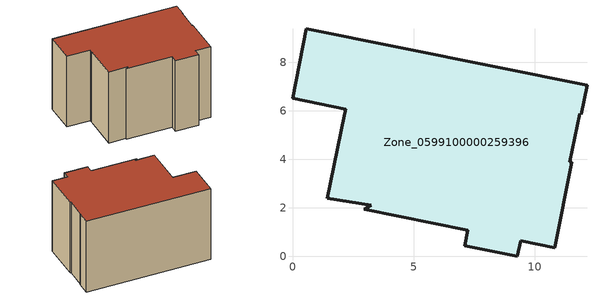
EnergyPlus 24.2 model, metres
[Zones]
Zone_0599100000259396
 floor ground (C_G): 9.27,0 7.11,0.43 7.23,1.08 2.96,1.95 3.24,2.1 1.44,2.39 2.13,5.79 2.17,5.97 2.19,6.07 0,6.51 0.56,9.38 12.15,7.05 11.91,5.86 11.85,5.87 11.44,3.89 11.52,3.88 10.82,0.35 9.41,0.63 z0
 wall outside (C_F): 12.15,7.05 0.56,9.38 0,6.51 2.19,6.07 2.17,5.97 2.13,5.79 1.44,2.39 3.24,2.1 2.96,1.95 7.23,1.08 7.11,0.43 9.27,0 9.41,0.63 10.82,0.35 11.52,3.88 11.44,3.89 11.85,5.87 11.91,5.86 12.15,7.05 z0:7.36
 roof outside (C_R): 3.24,2.1 2.96,1.95 7.23,1.08 7.11,0.43 9.27,0 9.41,0.63 10.82,0.35 11.52,3.88 11.44,3.89 11.85,5.87 11.91,5.86 12.15,7.05 0.56,9.38 0,6.51 2.19,6.07 2.17,5.97 2.13,5.79 1.44,2.39 z7.36
[BUILDING]
Pand.0599100000259396: North Axis=0; Terrain=City; Loads Convergence Tolerance Value=0.04; Temperature Convergence Tolerance Value=0.4; Solar Distribution=FullExterior; Maximum Number of Warmup Days=25; Minimum Number of Warmup Days=1
[Site:Location]
Rotterdam.The.Hague.AP_ZH_NLD Design_Conditions: Latitude=51.96; Longitude=4.45; Time Zone=1; Elevation=-4.5
[SITE:GROUNDTEMPERATURE:BUILDINGSURFACE]
18, 18, 18, 18, 18, 18, 18, 18, 18, 18, 18, 18
[MATERIAL] Thermal Absorptance=0.9; Solar Absorptance=0.7; Visible Absorptance=0.7
Name | Roughness | Thickness | Conductivity | Density | Specific Heat
G.D.1965 | MediumSmooth | 0.15 | 1 | 540 | 1210
F.D.1965 | Rough | 0.3 | 0.857143 | 1920 | 840
R.D.1965 | MediumRough | 0.2 | 0.08 | 1500 | 1000
[CONSTRUCTION]
C_G: G.D.1965
C_F: F.D.1965
C_R: R.D.1965
[ZONE]
Zone_0599100000259396: Type=1; Multiplier=1; Ceiling Height=Autocalculate; Volume=Autocalculate; Floor Area=autocalculate; Part of Total Floor Area=Yes
[ZONEINFILTRATION:DESIGNFLOWRATE]
Infil_Zone_0599100000259396: Zone or ZoneList or Space or SpaceList=Zone_0599100000259396; Schedule=AlwaysOn; Design Flow Rate Calculation Method=Flow/Area; Flow Rate per Floor Area=0.0042; Constant Term Coefficient=1; Temperature Term Coefficient=0; Velocity Term Coefficient=0; Velocity Squared Term Coefficient=0
[HVACTEMPLATE:ZONE:IDEALLOADSAIRSYSTEM]
Zone_0599100000259396: Maximum Heating Supply Air Temperature=50; Minimum Cooling Supply Air Temperature=13; Maximum Heating Supply Air Humidity Ratio=0.0156; Minimum Cooling Supply Air Humidity Ratio=0.0077; Heating Limit=NoLimit; Cooling Limit=NoLimit; Dehumidification Control Type=ConstantSensibleHeatRatio; Cooling Sensible Heat Ratio=0.7; Dehumidification Setpoint=60; Humidification Control Type=None; Humidification Setpoint=30; Outdoor Air Method=None; Outdoor Air Flow Rate per Person=0.00944; Outdoor Air Flow Rate per Zone Floor Area=0; Outdoor Air Flow Rate per Zone=0; Demand Controlled Ventilation Type=None; Outdoor Air Economizer Type=NoEconomizer; Heat Recovery Type=None; Sensible Heat Recovery Effectiveness=0.7; Latent Heat Recovery Effectiveness=0.65
[ZONECONTROL:THERMOSTAT]
ThermostatControl_Zone_0599100000259396: Zone or ZoneList=Zone_0599100000259396; Control Type Schedule=DualSetpointControlType; Control 1=Thermostat_Zone_0599100000259396; Temperature Difference Between Cutout And Setpoint=0
[THERMOSTATSETPOINT:DUALSETPOINT]
Thermostat_Zone_0599100000259396: Heating Setpoint Temperature Schedule=HeatingSetpoint_Zone_0599100000259396; Cooling Setpoint Temperature Schedule=CoolingSetpoint_Zone_0599100000259396
[SCHEDULE:COMPACT]
HeatingSetpoint_Zone_0599100000259396: Through: 12/31, For: AllDays, Until: 24:00, 21
CoolingSetpoint_Zone_0599100000259396: Through: 12/31, For: AllDays, Until: 24:00, 24
DualSetpointControlType: Through: 12/31, For: AllDays, Until: 24:00, 4
AlwaysOn: Through: 12/31, For: AllDays, Until: 24:00, 1
